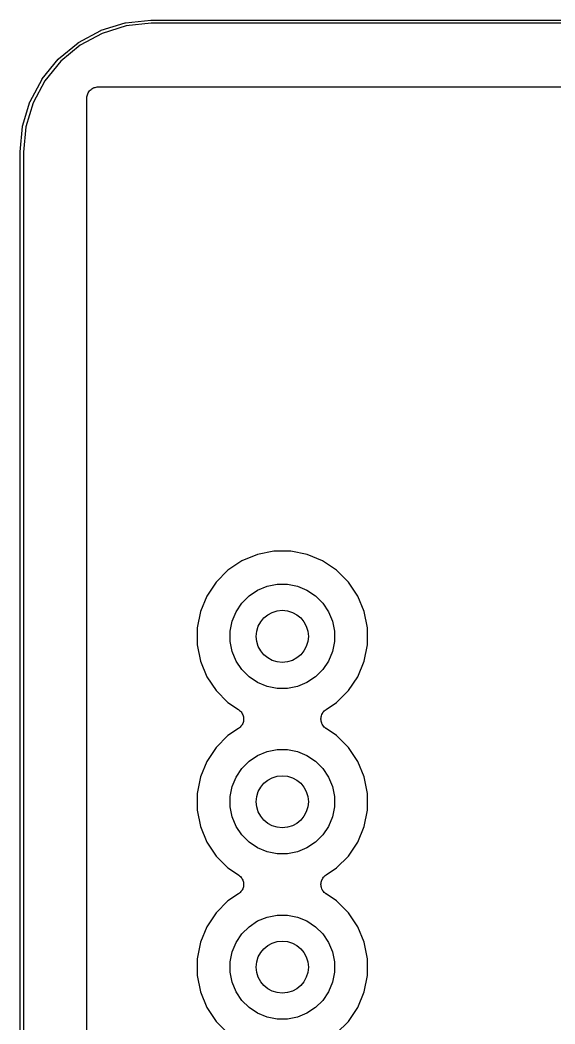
# Model space of a CAD drawing. Extents: x 93 to 144, y -123 to -68.
# Drawn here: x 92.97 to 101.18, y -83.39 to -67.97 of the extents above; entities that cross this region are included whole.
import ezdxf

# ---------------------------------------------------------------- set-up
doc = ezdxf.new("R2010")
doc.units = 0
doc.layers.add('BLACK', color=7, linetype='CONTINUOUS')

msp = doc.modelspace()

# ---------------------------------------------------------------- linework, layer by layer
at = {"layer": 'BLACK', "linetype": 'CONTINUOUS'}
for p, q in [((94.5952, -68.016), (94.9834, -67.9752)), ((94.9834, -67.9752), (94.9838, -67.9752)), ((94.9838, -67.9752), (94.9849, -67.9752)), ((94.9849, -67.9752), (94.9859, -67.975)), ((94.9859, -67.975), (94.9987, -67.975)), ((94.9987, -67.975), (94.9988, -67.975)), ((94.9988, -67.975), (142.001, -67.975)), ((93.8697, -68.3199), (94.2131, -68.1343)), ((94.2131, -68.1343), (94.2134, -68.1341)), ((94.2131, -68.1343), (94.2131, -68.1343)), ((94.2131, -68.1343), (94.2131, -68.1343)), ((94.2134, -68.1341), (94.2155, -68.1333)), ((94.2155, -68.1333), (94.2176, -68.1324)), ((94.2176, -68.1324), (94.5905, -68.017)), ((94.6029, -68.0655), (94.2347, -68.1794)), ((94.5905, -68.017), (94.5908, -68.0169)), ((94.5908, -68.0169), (94.593, -68.0164)), ((94.593, -68.0164), (94.5952, -68.016)), ((94.9874, -68.025), (94.6029, -68.0655)), ((95.0001, -68.025), (94.9874, -68.025)), ((141.999, -68.025), (95.0001, -68.025)), ((94.2347, -68.1794), (93.8957, -68.3628)), ((93.5649, -68.5715), (93.8657, -68.3227)), ((93.8957, -68.3628), (93.5987, -68.6084)), ((93.8657, -68.3227), (93.8659, -68.3224)), ((93.8659, -68.3224), (93.8679, -68.3212)), ((93.8679, -68.3212), (93.8697, -68.3199)), ((93.3148, -68.8774), (93.5615, -68.5749)), ((93.5615, -68.5749), (93.5617, -68.5747)), ((93.5615, -68.5749), (93.5615, -68.5749)), ((93.5615, -68.5749), (93.5615, -68.5749)), ((93.5617, -68.5747), (93.5633, -68.5731)), ((93.5633, -68.5731), (93.5649, -68.5715)), ((93.5987, -68.6084), (93.3551, -68.9071)), ((93.1288, -69.2261), (93.3121, -68.8815)), ((93.3551, -68.9071), (93.1741, -69.2474)), ((93.3121, -68.8815), (93.3122, -68.8812)), ((93.3121, -68.8815), (93.3121, -68.8815)), ((93.3121, -68.8815), (93.3121, -68.8815)), ((93.3122, -68.8812), (93.3135, -68.8793)), ((93.3135, -68.8793), (93.3148, -68.8774)), ((94.0306, -69.0761), (94.0412, -69.0635)), ((94.0412, -69.0635), (94.0517, -69.0508)), ((94.0517, -69.0508), (94.0522, -69.0504)), ((94.0522, -69.0504), (94.0526, -69.05)), ((94.0526, -69.05), (94.0654, -69.0396)), ((94.0654, -69.0396), (94.0782, -69.0292)), ((94.0782, -69.0292), (94.0787, -69.029)), ((94.0787, -69.029), (94.0792, -69.0286)), ((94.0792, -69.0286), (94.0938, -69.0209)), ((94.0938, -69.0209), (94.1083, -69.0132)), ((94.1083, -69.0132), (94.1089, -69.013)), ((94.1089, -69.013), (94.1094, -69.0127)), ((94.1094, -69.0127), (94.1252, -69.0081)), ((94.1252, -69.0081), (94.141, -69.0033)), ((94.141, -69.0033), (94.1416, -69.0033)), ((94.1416, -69.0033), (94.1422, -69.0031)), ((94.1422, -69.0031), (94.1586, -69.0016)), ((94.1586, -69.0016), (94.175, -69)), ((94.175, -69), (142.825, -69)), ((94, -69.1726), (94.0018, -69.1562)), ((94, -69.1737), (94, -69.1726)), ((94, -69.1738), (94, -69.1737)), ((94, -69.1738), (94, -69.1738)), ((94, -69.175), (94, -69.1738)), ((94, -121.825), (94, -69.175)), ((94.0018, -69.1562), (94.0036, -69.1398)), ((94.0036, -69.1398), (94.0038, -69.1392)), ((94.0038, -69.1386), (94.0088, -69.1229)), ((94.0038, -69.1392), (94.0038, -69.1386)), ((94.0088, -69.1229), (94.0137, -69.1072)), ((94.0137, -69.1072), (94.014, -69.1066)), ((94.014, -69.1066), (94.0142, -69.1061)), ((94.0142, -69.1061), (94.0221, -69.0916)), ((94.0221, -69.0916), (94.0299, -69.0771)), ((94.0299, -69.0771), (94.0303, -69.0767)), ((94.0303, -69.0767), (94.0306, -69.0761)), ((93.0142, -69.6043), (93.127, -69.2306)), ((93.1741, -69.2474), (93.0627, -69.6164)), ((93.127, -69.2306), (93.1271, -69.2303)), ((93.1271, -69.2303), (93.128, -69.2282)), ((93.128, -69.2282), (93.1288, -69.2261)), ((92.9751, -69.9976), (93.0132, -69.6091)), ((93.0132, -69.6087), (93.0137, -69.6065)), ((93.0132, -69.6091), (93.0132, -69.6087)), ((93.0137, -69.6065), (93.0142, -69.6043)), ((93.0627, -69.6164), (93.025, -70.0012)), ((92.975, -69.9988), (92.9751, -69.9976)), ((92.975, -121.001), (92.975, -69.9988)), ((92.9751, -69.9976), (92.9751, -69.9976)), ((93.025, -70.0012), (93.025, -121)), ((96.8712, -76.132), (96.6185, -76.1823)), ((97.1288, -76.132), (96.8712, -76.132)), ((97.3815, -76.1823), (97.1288, -76.132)), ((96.3804, -76.2809), (96.1662, -76.424)), ((96.6185, -76.1823), (96.3804, -76.2809)), ((97.6196, -76.2809), (97.3815, -76.1823)), ((97.8338, -76.424), (97.6196, -76.2809)), ((96.1662, -76.424), (95.984, -76.6062)), ((98.016, -76.6062), (97.8338, -76.424)), ((95.984, -76.6062), (95.8409, -76.8204)), ((98.1591, -76.8204), (98.016, -76.6062)), ((96.49, -76.8186), (96.6211, -76.731)), ((96.6211, -76.731), (96.7666, -76.6707)), ((96.7666, -76.6707), (96.9212, -76.64)), ((96.9212, -76.64), (97.0788, -76.64)), ((97.0788, -76.64), (97.2334, -76.6707)), ((97.2334, -76.6707), (97.3789, -76.731)), ((97.3789, -76.731), (97.51, -76.8186)), ((95.8409, -76.8204), (95.7423, -77.0585)), ((96.291, -77.0611), (96.3786, -76.93)), ((96.3786, -76.93), (96.49, -76.8186)), ((97.51, -76.8186), (97.6214, -76.93)), ((97.6214, -76.93), (97.709, -77.0611)), ((98.2577, -77.0585), (98.1591, -76.8204)), ((95.7423, -77.0585), (95.692, -77.3112)), ((96.2307, -77.2066), (96.291, -77.0611)), ((97.709, -77.0611), (97.7693, -77.2066)), ((98.308, -77.3112), (98.2577, -77.0585)), ((96.2, -77.3612), (96.2307, -77.2066)), ((97.7693, -77.2066), (97.8, -77.3612)), ((95.692, -77.3112), (95.692, -77.5688)), ((96.2, -77.5188), (96.2, -77.3612)), ((97.8, -77.3612), (97.8, -77.5188)), ((98.308, -77.5688), (98.308, -77.3112)), ((96.2307, -77.6734), (96.2, -77.5188)), ((97.8, -77.5188), (97.7693, -77.6734)), ((95.692, -77.5688), (95.7423, -77.8215)), ((96.291, -77.8189), (96.2307, -77.6734)), ((97.7693, -77.6734), (97.709, -77.8189)), ((98.2577, -77.8215), (98.308, -77.5688)), ((95.7423, -77.8215), (95.8409, -78.0596)), ((96.3786, -77.95), (96.291, -77.8189)), ((97.709, -77.8189), (97.6214, -77.95)), ((98.1591, -78.0596), (98.2577, -77.8215)), ((96.49, -78.0614), (96.3786, -77.95)), ((97.6214, -77.95), (97.51, -78.0614)), ((95.8409, -78.0596), (95.984, -78.2738)), ((96.6211, -78.149), (96.49, -78.0614)), ((96.7666, -78.2093), (96.6211, -78.149)), ((97.3789, -78.149), (97.2334, -78.2093)), ((97.51, -78.0614), (97.3789, -78.149)), ((98.016, -78.2738), (98.1591, -78.0596)), ((95.984, -78.2738), (96.1662, -78.456)), ((96.9212, -78.24), (96.7666, -78.2093)), ((97.0788, -78.24), (96.9212, -78.24)), ((97.2334, -78.2093), (97.0788, -78.24)), ((97.8338, -78.456), (98.016, -78.2738)), ((96.1662, -78.456), (96.3286, -78.5645)), ((97.6714, -78.5645), (97.8338, -78.456)), ((96.3286, -78.5645), (96.3298, -78.5653)), ((96.3298, -78.5653), (96.3298, -78.5653)), ((96.3298, -78.5653), (96.3299, -78.5654)), ((96.3299, -78.5654), (96.3306, -78.5659)), ((96.3306, -78.5659), (96.3434, -78.5766)), ((96.3434, -78.5766), (96.3561, -78.5872)), ((96.3561, -78.5872), (96.3564, -78.5876)), ((96.3564, -78.5876), (96.3567, -78.5879)), ((96.3567, -78.5879), (96.3672, -78.601)), ((96.3672, -78.601), (96.3775, -78.6138)), ((96.3775, -78.6138), (96.3778, -78.6142)), ((96.3778, -78.6142), (96.378, -78.6146)), ((96.378, -78.6146), (96.3857, -78.6294)), ((97.6075, -78.6418), (97.6154, -78.6272)), ((97.6154, -78.6272), (97.6233, -78.6125)), ((97.6233, -78.6125), (97.6236, -78.6122)), ((97.6236, -78.6122), (97.6238, -78.6118)), ((97.6238, -78.6118), (97.6345, -78.5989)), ((97.6345, -78.5989), (97.645, -78.5861)), ((97.645, -78.5861), (97.6454, -78.5859)), ((97.6454, -78.5859), (97.6457, -78.5855)), ((97.6457, -78.5855), (97.6587, -78.5749)), ((97.6587, -78.5749), (97.6714, -78.5645)), ((96.3925, -78.7782), (96.3846, -78.7927)), ((96.3857, -78.6294), (96.3934, -78.644)), ((96.3926, -78.7778), (96.3925, -78.7782)), ((96.3929, -78.7774), (96.3926, -78.7778)), ((96.3978, -78.7614), (96.3929, -78.7774)), ((96.3934, -78.644), (96.3936, -78.6445)), ((96.3936, -78.6445), (96.3938, -78.6449)), ((96.3938, -78.6449), (96.3985, -78.6609)), ((96.4027, -78.7456), (96.3978, -78.7614)), ((96.3985, -78.6609), (96.4032, -78.6768)), ((96.4029, -78.7447), (96.4027, -78.7452)), ((96.4027, -78.7452), (96.4027, -78.7456)), ((96.4046, -78.7282), (96.4029, -78.7447)), ((96.4032, -78.6768), (96.4032, -78.6772)), ((96.4032, -78.6772), (96.4033, -78.6777)), ((96.4033, -78.6777), (96.4048, -78.6943)), ((96.4064, -78.7117), (96.4046, -78.7282)), ((96.4048, -78.6943), (96.4064, -78.7108)), ((96.4064, -78.7108), (96.4063, -78.7112)), ((96.4063, -78.7112), (96.4064, -78.7117)), ((97.5936, -78.7083), (97.5954, -78.6918)), ((97.5937, -78.7088), (97.5936, -78.7083)), ((97.5936, -78.7092), (97.5937, -78.7088)), ((97.5952, -78.7258), (97.5936, -78.7092)), ((97.5967, -78.7423), (97.5952, -78.7258)), ((97.5954, -78.6918), (97.5971, -78.6753)), ((97.5968, -78.7428), (97.5967, -78.7423)), ((97.5968, -78.7432), (97.5968, -78.7428)), ((97.6016, -78.7592), (97.5968, -78.7432)), ((97.5971, -78.6753), (97.5973, -78.6748)), ((97.5973, -78.6744), (97.6023, -78.6585)), ((97.5973, -78.6748), (97.5973, -78.6744)), ((97.6062, -78.7751), (97.6016, -78.7592)), ((97.6023, -78.6585), (97.6071, -78.6426)), ((97.6064, -78.7755), (97.6062, -78.7751)), ((97.6066, -78.776), (97.6064, -78.7755)), ((97.6143, -78.7907), (97.6066, -78.776)), ((97.6071, -78.6426), (97.6074, -78.6422)), ((97.6074, -78.6422), (97.6075, -78.6418)), ((96.3286, -78.8555), (96.1662, -78.964)), ((96.3415, -78.8449), (96.3286, -78.8555)), ((96.3543, -78.8345), (96.3415, -78.8449)), ((96.3546, -78.8341), (96.3543, -78.8345)), ((96.355, -78.8339), (96.3546, -78.8341)), ((96.3656, -78.8209), (96.355, -78.8339)), ((96.3762, -78.8082), (96.3656, -78.8209)), ((96.3764, -78.8078), (96.3762, -78.8082)), ((96.3767, -78.8075), (96.3764, -78.8078)), ((96.3846, -78.7927), (96.3767, -78.8075)), ((97.622, -78.8054), (97.6143, -78.7907)), ((97.6222, -78.8058), (97.622, -78.8054)), ((97.6225, -78.8062), (97.6222, -78.8058)), ((97.6329, -78.8191), (97.6225, -78.8062)), ((97.6433, -78.8321), (97.6329, -78.8191)), ((97.6436, -78.8324), (97.6433, -78.8321)), ((97.6439, -78.8328), (97.6436, -78.8324)), ((97.6567, -78.8434), (97.6439, -78.8328)), ((97.6694, -78.8541), (97.6567, -78.8434)), ((97.6701, -78.8546), (97.6694, -78.8541)), ((97.6701, -78.8547), (97.6701, -78.8546)), ((97.6702, -78.8547), (97.6701, -78.8547)), ((97.6714, -78.8555), (97.6702, -78.8547)), ((97.8338, -78.964), (97.6714, -78.8555)), ((96.1662, -78.964), (95.984, -79.1462)), ((97.9105, -79.0407), (97.8338, -78.964)), ((98.016, -79.1462), (97.9105, -79.0407)), ((97.9105, -79.0407), (97.9105, -79.0407)), ((95.984, -79.1462), (95.8409, -79.3604)), ((96.6211, -79.271), (96.7666, -79.2107)), ((96.7666, -79.2107), (96.9212, -79.18)), ((96.9212, -79.18), (97.0788, -79.18)), ((97.0788, -79.18), (97.2334, -79.2107)), ((97.2334, -79.2107), (97.3789, -79.271)), ((98.1591, -79.3604), (98.016, -79.1462)), ((95.8409, -79.3604), (95.7423, -79.5985)), ((96.3786, -79.47), (96.49, -79.3586)), ((96.49, -79.3586), (96.6211, -79.271)), ((97.3789, -79.271), (97.51, -79.3586)), ((97.51, -79.3586), (97.6214, -79.47)), ((98.2577, -79.5985), (98.1591, -79.3604)), ((96.291, -79.6011), (96.3786, -79.47)), ((97.6214, -79.47), (97.709, -79.6011)), ((95.7423, -79.5985), (95.692, -79.8512)), ((96.2307, -79.7466), (96.291, -79.6011)), ((97.709, -79.6011), (97.7693, -79.7466)), ((98.308, -79.8512), (98.2577, -79.5985)), ((95.692, -79.8512), (95.692, -80.1088)), ((96.2, -79.9012), (96.2307, -79.7466)), ((97.7693, -79.7466), (97.8, -79.9012)), ((98.308, -80.1088), (98.308, -79.8512)), ((96.2, -80.0588), (96.2, -79.9012)), ((97.8, -79.9012), (97.8, -80.0588)), ((95.692, -80.1088), (95.7423, -80.3615)), ((96.2307, -80.2134), (96.2, -80.0588)), ((97.8, -80.0588), (97.7693, -80.2134)), ((98.2577, -80.3615), (98.308, -80.1088)), ((96.291, -80.3589), (96.2307, -80.2134)), ((97.7693, -80.2134), (97.709, -80.3589)), ((95.7423, -80.3615), (95.8409, -80.5996)), ((96.3786, -80.49), (96.291, -80.3589)), ((97.709, -80.3589), (97.6214, -80.49)), ((98.1591, -80.5996), (98.2577, -80.3615)), ((95.8409, -80.5996), (95.984, -80.8138)), ((96.49, -80.6014), (96.3786, -80.49)), ((96.6211, -80.689), (96.49, -80.6014)), ((97.51, -80.6014), (97.3789, -80.689)), ((97.6214, -80.49), (97.51, -80.6014)), ((98.016, -80.8138), (98.1591, -80.5996)), ((96.7666, -80.7493), (96.6211, -80.689)), ((96.9212, -80.78), (96.7666, -80.7493)), ((97.0788, -80.78), (96.9212, -80.78)), ((97.2334, -80.7493), (97.0788, -80.78)), ((97.3789, -80.689), (97.2334, -80.7493)), ((95.984, -80.8138), (96.1662, -80.996)), ((97.8338, -80.996), (98.016, -80.8138)), ((96.1662, -80.996), (96.3286, -81.1045)), ((97.6714, -81.1045), (97.8338, -80.996)), ((96.3286, -81.1045), (96.3298, -81.1053)), ((96.3298, -81.1053), (96.3298, -81.1053)), ((96.3298, -81.1053), (96.3299, -81.1054)), ((96.3299, -81.1054), (96.3306, -81.1059)), ((96.3306, -81.1059), (96.3434, -81.1166)), ((96.3434, -81.1166), (96.3561, -81.1272)), ((96.3561, -81.1272), (96.3564, -81.1276)), ((96.3564, -81.1276), (96.3567, -81.1279)), ((96.3567, -81.1279), (96.3672, -81.141)), ((96.3672, -81.141), (96.3775, -81.1538)), ((96.3775, -81.1538), (96.3778, -81.1542)), ((96.3778, -81.1542), (96.378, -81.1546)), ((96.378, -81.1546), (96.3857, -81.1694)), ((96.3857, -81.1694), (96.3934, -81.184)), ((96.3934, -81.184), (96.3936, -81.1845)), ((96.3936, -81.1845), (96.3938, -81.1849)), ((96.3938, -81.1849), (96.3984, -81.2009)), ((96.3984, -81.2009), (96.4032, -81.2168)), ((96.4032, -81.2168), (96.4032, -81.2172)), ((96.4032, -81.2172), (96.4033, -81.2177)), ((96.4033, -81.2177), (96.4048, -81.2343)), ((96.4048, -81.2343), (96.4064, -81.2508)), ((97.5936, -81.2483), (97.5954, -81.2318)), ((97.5937, -81.2488), (97.5936, -81.2483)), ((97.5936, -81.2492), (97.5937, -81.2488)), ((97.5954, -81.2318), (97.5971, -81.2153)), ((97.5971, -81.2153), (97.5973, -81.2148)), ((97.5973, -81.2144), (97.6023, -81.1985)), ((97.5973, -81.2148), (97.5973, -81.2144)), ((97.6023, -81.1985), (97.6071, -81.1826)), ((97.6071, -81.1826), (97.6074, -81.1822)), ((97.6074, -81.1822), (97.6075, -81.1818)), ((97.6075, -81.1818), (97.6154, -81.1672)), ((97.6154, -81.1672), (97.6233, -81.1525)), ((97.6233, -81.1525), (97.6236, -81.1522)), ((97.6236, -81.1522), (97.6238, -81.1518)), ((97.6238, -81.1518), (97.6345, -81.1389)), ((97.6345, -81.1389), (97.645, -81.1261)), ((97.645, -81.1261), (97.6454, -81.1259)), ((97.6454, -81.1259), (97.6457, -81.1255)), ((97.6457, -81.1255), (97.6587, -81.1149)), ((97.6587, -81.1149), (97.6714, -81.1045)), ((96.3286, -81.3955), (96.1662, -81.504)), ((96.3415, -81.3849), (96.3286, -81.3955)), ((96.3543, -81.3745), (96.3415, -81.3849)), ((96.3546, -81.3741), (96.3543, -81.3745)), ((96.355, -81.3739), (96.3546, -81.3741)), ((96.3656, -81.3609), (96.355, -81.3739)), ((96.3762, -81.3482), (96.3656, -81.3609)), ((96.3764, -81.3478), (96.3762, -81.3482)), ((96.3767, -81.3475), (96.3764, -81.3478)), ((96.3846, -81.3327), (96.3767, -81.3475)), ((96.3925, -81.3182), (96.3846, -81.3327)), ((96.3926, -81.3178), (96.3925, -81.3182)), ((96.3929, -81.3174), (96.3926, -81.3178)), ((96.3978, -81.3014), (96.3929, -81.3174)), ((96.4027, -81.2856), (96.3978, -81.3014)), ((96.4029, -81.2847), (96.4027, -81.2852)), ((96.4027, -81.2852), (96.4027, -81.2856)), ((96.4046, -81.2682), (96.4029, -81.2847)), ((96.4064, -81.2517), (96.4046, -81.2682)), ((96.4064, -81.2508), (96.4063, -81.2512)), ((96.4063, -81.2512), (96.4064, -81.2517)), ((97.5952, -81.2658), (97.5936, -81.2492)), ((97.5967, -81.2823), (97.5952, -81.2658)), ((97.5968, -81.2828), (97.5967, -81.2823)), ((97.5968, -81.2832), (97.5968, -81.2828)), ((97.6016, -81.2992), (97.5968, -81.2832)), ((97.6062, -81.3151), (97.6016, -81.2992)), ((97.6064, -81.3155), (97.6062, -81.3151)), ((97.6066, -81.316), (97.6064, -81.3155)), ((97.6143, -81.3307), (97.6066, -81.316)), ((97.622, -81.3454), (97.6143, -81.3307)), ((97.6222, -81.3458), (97.622, -81.3454)), ((97.6225, -81.3462), (97.6222, -81.3458)), ((97.6329, -81.3592), (97.6225, -81.3462)), ((97.6433, -81.3721), (97.6329, -81.3592)), ((97.6436, -81.3724), (97.6433, -81.3721)), ((97.6439, -81.3728), (97.6436, -81.3724)), ((97.6567, -81.3834), (97.6439, -81.3728)), ((97.6694, -81.3941), (97.6567, -81.3834)), ((97.6701, -81.3946), (97.6694, -81.3941)), ((97.6701, -81.3947), (97.6701, -81.3946)), ((97.6702, -81.3947), (97.6701, -81.3947)), ((97.6714, -81.3955), (97.6702, -81.3947)), ((97.8338, -81.504), (97.6714, -81.3955)), ((96.1662, -81.504), (95.984, -81.6862)), ((98.016, -81.6862), (97.8338, -81.504)), ((95.984, -81.6862), (95.8409, -81.9004)), ((98.1591, -81.9004), (98.016, -81.6862)), ((96.49, -81.8986), (96.6211, -81.811)), ((96.6211, -81.811), (96.7666, -81.7507)), ((96.7666, -81.7507), (96.9212, -81.72)), ((96.9212, -81.72), (97.0788, -81.72)), ((97.0788, -81.72), (97.2334, -81.7507)), ((97.2334, -81.7507), (97.3789, -81.811)), ((97.3789, -81.811), (97.51, -81.8986)), ((95.8409, -81.9004), (95.7423, -82.1385)), ((96.291, -82.1411), (96.3786, -82.01)), ((96.3786, -82.01), (96.49, -81.8986)), ((97.51, -81.8986), (97.6214, -82.01)), ((97.6214, -82.01), (97.709, -82.1411)), ((98.2577, -82.1385), (98.1591, -81.9004)), ((95.7423, -82.1385), (95.692, -82.3912)), ((96.2307, -82.2866), (96.291, -82.1411)), ((97.709, -82.1411), (97.7693, -82.2866)), ((98.308, -82.3912), (98.2577, -82.1385)), ((96.2, -82.4412), (96.2307, -82.2866)), ((97.7693, -82.2866), (97.8, -82.4412)), ((95.692, -82.3912), (95.692, -82.6488)), ((96.2, -82.5988), (96.2, -82.4412)), ((97.8, -82.4412), (97.8, -82.5988)), ((98.308, -82.6488), (98.308, -82.3912)), ((96.2307, -82.7534), (96.2, -82.5988)), ((97.8, -82.5988), (97.7693, -82.7534)), ((95.692, -82.6488), (95.7423, -82.9015)), ((96.291, -82.8989), (96.2307, -82.7534)), ((97.7693, -82.7534), (97.709, -82.8989)), ((98.2577, -82.9015), (98.308, -82.6488)), ((95.7423, -82.9015), (95.8409, -83.1396)), ((96.3786, -83.03), (96.291, -82.8989)), ((97.709, -82.8989), (97.6214, -83.03)), ((98.1591, -83.1396), (98.2577, -82.9015)), ((96.49, -83.1414), (96.3786, -83.03)), ((97.6214, -83.03), (97.51, -83.1414)), ((95.8409, -83.1396), (95.984, -83.3538)), ((96.6211, -83.229), (96.49, -83.1414)), ((96.7666, -83.2893), (96.6211, -83.229)), ((97.3789, -83.229), (97.2334, -83.2893)), ((97.51, -83.1414), (97.3789, -83.229)), ((98.016, -83.3538), (98.1591, -83.1396)), ((95.984, -83.3538), (96.1662, -83.536)), ((96.9212, -83.32), (96.7666, -83.2893)), ((97.0788, -83.32), (96.9212, -83.32)), ((97.2334, -83.2893), (97.0788, -83.32)), ((97.8338, -83.536), (98.016, -83.3538))]:
    msp.add_line(p, q, dxfattribs=at)
at = {"layer": 'BLACK'}
for centre in [(97, -77.44), (97, -77.44), (97, -79.98), (97, -79.98), (97, -82.52), (97, -82.52)]:
    msp.add_circle(centre, 0.4, dxfattribs=at)

doc.saveas('drawing.dxf')
